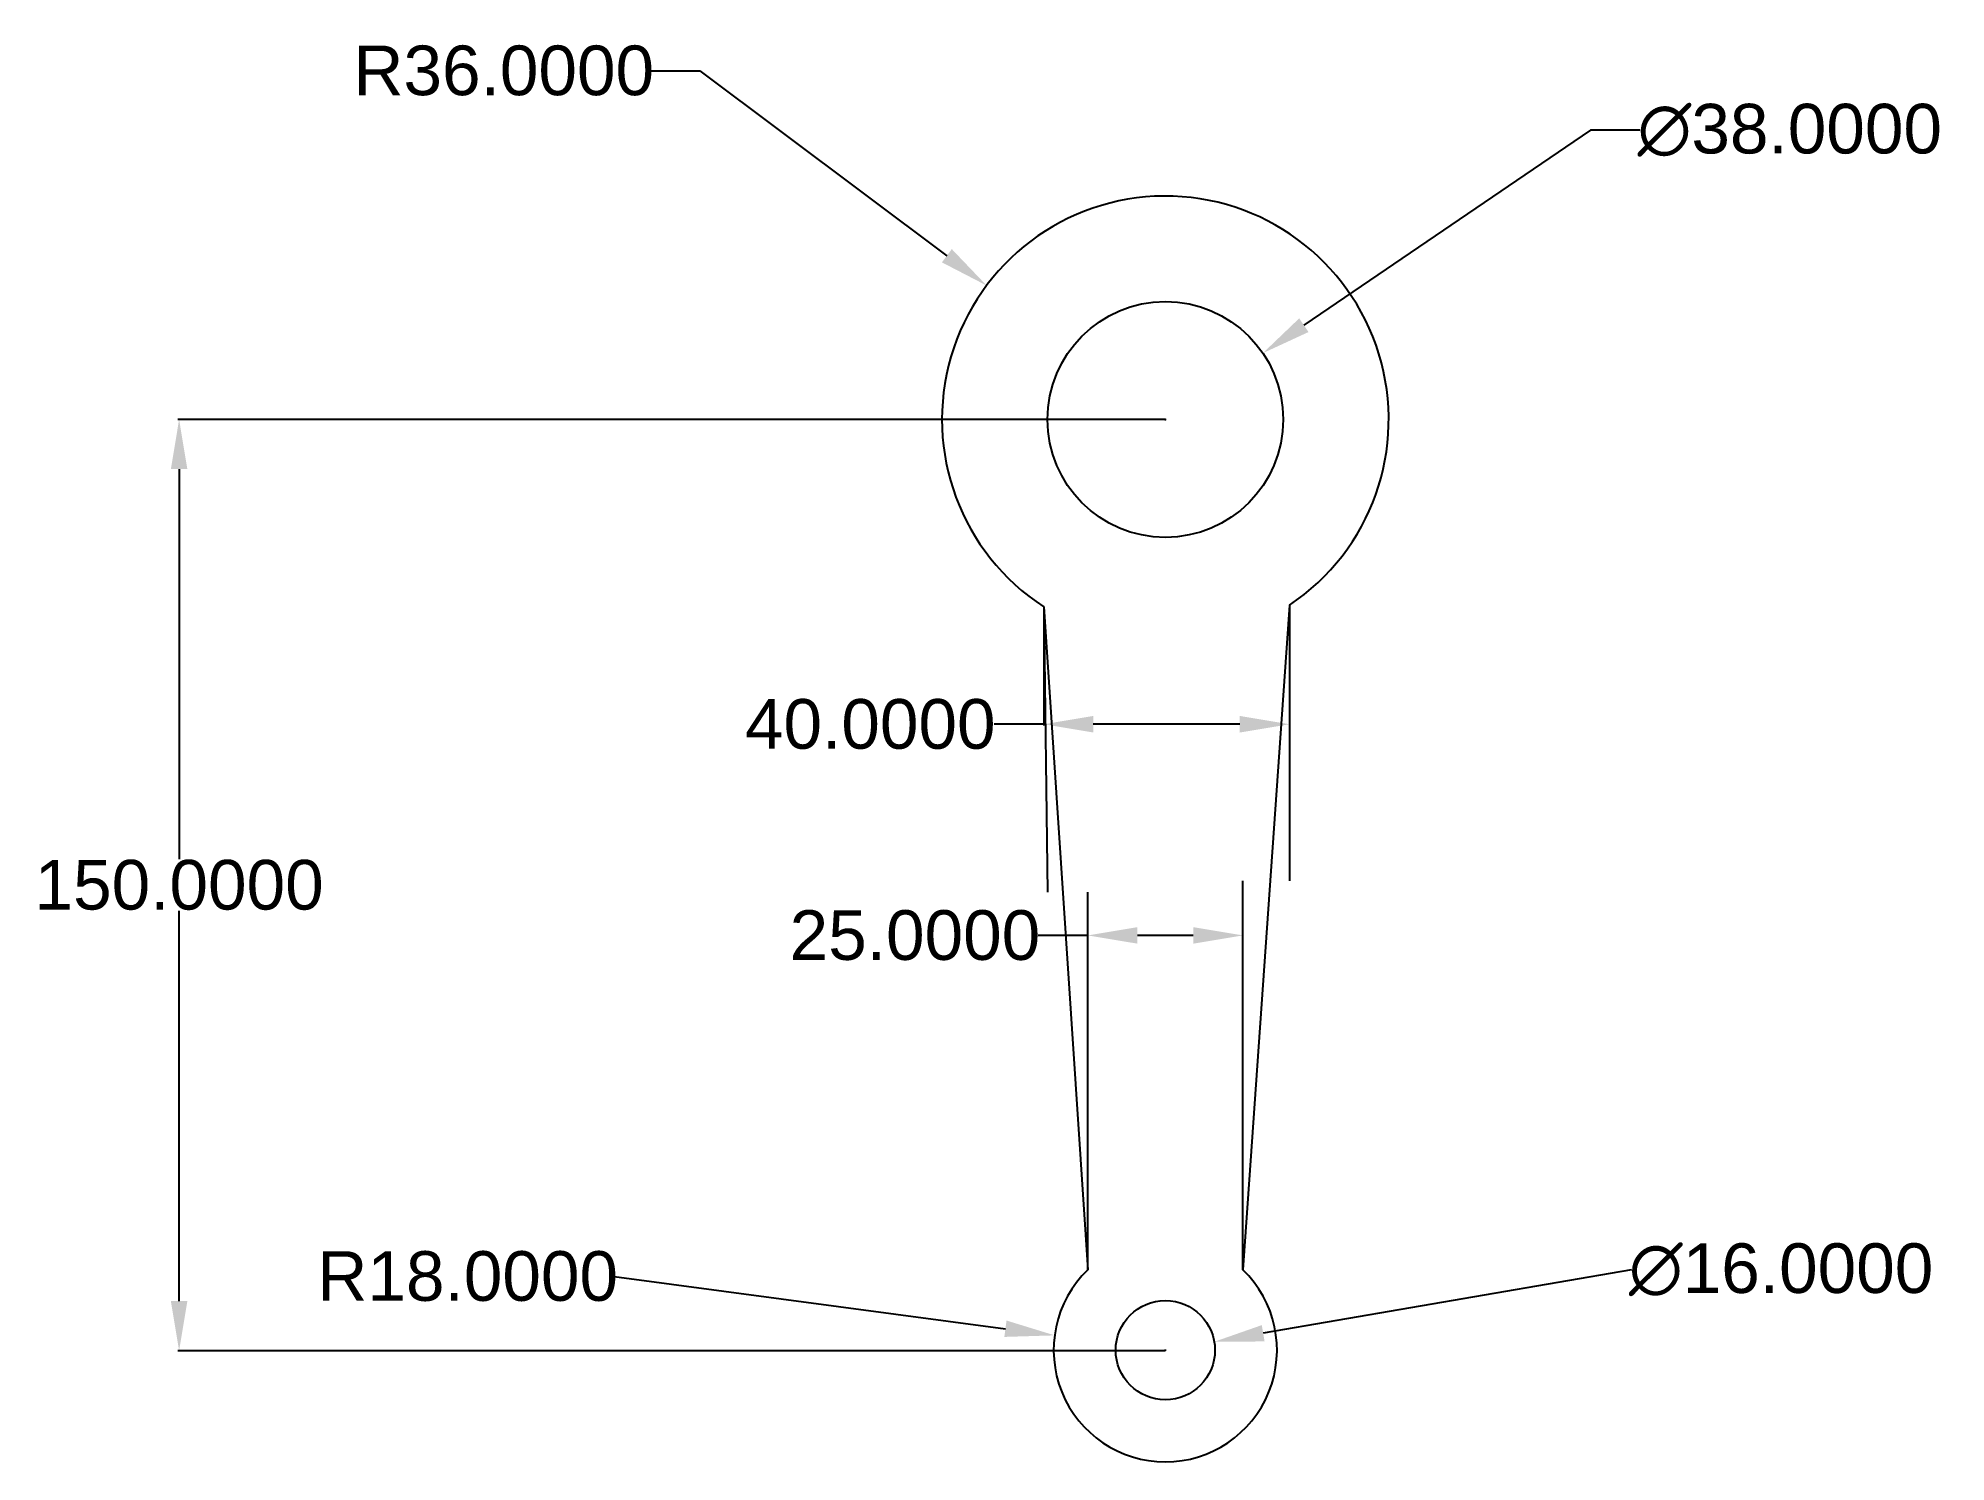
# Model space of a CAD drawing. Header units: millimetres. Extents: x 546 to 854, y 73 to 302.
import ezdxf

# ---------------------------------------------------------------- set-up
doc = ezdxf.new("R2010")
doc.units = ezdxf.units.MM
doc.header["$MEASUREMENT"] = 0
doc.styles.get("Standard").update_dxf_attribs({"font": 'arial.ttf'})
doc.dimstyles.get("Standard").update_dxf_attribs({"dimtxt": 8, "dimasz": 8, "dimexe": 0.18, "dimexo": 0.0625, "dimgap": 0.09, "dimtad": 0, "dimtih": 1, "dimtoh": 1, "dimdec": 4, "dimzin": 0, "dimdsep": 46, "dimtxsty": 'Standard', "dimcen": 0.09, "dimadec": 0, "dimazin": 0, "dimtfac": 1, "dimtdec": 4, "dimtofl": 0, "dimtmove": 0, "dimatfit": 3, "dimfxl": 1, "dimtolj": 1, "dimtzin": 0, "dimarcsym": 0})

# ---------------------------------------------------------------- blocks, each defined once
blk = doc.blocks.new('*D9')
at = {"color": 0, "lineweight": -2, "transparency": 16777216}
for p, q in [((796.41, 287.57), (750.23, 256.15)), ((804.41, 287.57), (796.41, 287.57)), ((727.82, 240.96), (728, 240.96)), ((727.91, 240.87), (727.91, 241.05))]:
    blk.add_line(p, q, dxfattribs=at)
at = {"color": 0, "transparency": 16777216}
blk.add_solid([(749.48, 257.26), (750.98, 255.05), (743.62, 251.65)], dxfattribs=at)
at = {"layer": 'Defpoints', "color": 0, "transparency": 16777216}
for p in [(743.62, 251.65), (712.2, 230.28)]:
    blk.add_point(p, dxfattribs=at)
at = {"color": 0, "transparency": 16777216, "insert": (828.55, 287.57), "char_height": 8, "attachment_point": 5}
blk.add_mtext('\\A1;∅38.0000', dxfattribs=at)
blk = doc.blocks.new('*D10')
at = {"color": 0, "lineweight": -2, "transparency": 16777216}
for p, q in [((644.9, 297.17), (652.9, 297.17)), ((652.9, 297.17), (692.69, 267.35)), ((727.82, 240.96), (728, 240.96)), ((727.91, 240.87), (727.91, 241.05))]:
    blk.add_line(p, q, dxfattribs=at)
at = {"color": 0, "transparency": 16777216}
blk.add_solid([(693.49, 268.42), (691.9, 266.28), (699.1, 262.55)], dxfattribs=at)
at = {"layer": 'Defpoints', "color": 0, "transparency": 16777216}
for p in [(699.1, 262.55), (727.91, 240.96)]:
    blk.add_point(p, dxfattribs=at)
at = {"color": 0, "transparency": 16777216, "insert": (621.28, 297.17), "char_height": 8, "attachment_point": 5}
blk.add_mtext('\\A1;R36.0000', dxfattribs=at)
blk = doc.blocks.new('*D11')
at = {"color": 0, "lineweight": -2, "transparency": 16777216}
for p, q in [((639.09, 102.86), (702.14, 94.42)), ((727.82, 90.96), (728, 90.96)), ((727.91, 90.87), (727.91, 91.05))]:
    blk.add_line(p, q, dxfattribs=at)
at = {"color": 0, "transparency": 16777216}
blk.add_solid([(702.31, 95.74), (701.96, 93.1), (710.07, 93.35)], dxfattribs=at)
at = {"layer": 'Defpoints', "color": 0, "transparency": 16777216}
for p in [(710.07, 93.35), (727.91, 90.96)]:
    blk.add_point(p, dxfattribs=at)
at = {"color": 0, "transparency": 16777216, "insert": (615.47, 102.86), "char_height": 8, "attachment_point": 5}
blk.add_mtext('\\A1;R18.0000', dxfattribs=at)
blk = doc.blocks.new('*D12')
at = {"color": 0, "lineweight": -2, "transparency": 16777216}
for p, q in [((803.01, 103.92), (743.67, 93.68)), ((727.82, 90.96), (728, 90.96)), ((727.91, 90.87), (727.91, 91.05))]:
    blk.add_line(p, q, dxfattribs=at)
at = {"color": 0, "transparency": 16777216}
blk.add_solid([(743.45, 95), (743.9, 92.37), (735.79, 92.32)], dxfattribs=at)
at = {"layer": 'Defpoints', "color": 0, "transparency": 16777216}
for p in [(735.79, 92.32), (720.02, 89.61)]:
    blk.add_point(p, dxfattribs=at)
at = {"color": 0, "transparency": 16777216, "insert": (827.15, 103.92), "char_height": 8, "attachment_point": 5}
blk.add_mtext('\\A1;∅16.0000', dxfattribs=at)
blk = doc.blocks.new('*D16')
at = {"color": 0, "lineweight": -2, "transparency": 16777216}
for p, q in [((715.41, 157.81), (707.41, 157.81)), ((715.41, 103.98), (715.41, 157.99)), ((732.41, 157.81), (723.41, 157.81)), ((740.41, 103.98), (740.41, 157.99))]:
    blk.add_line(p, q, dxfattribs=at)
at = {"color": 0, "transparency": 16777216}
for points in [[(723.41, 159.14), (723.41, 156.48), (715.41, 157.81)], [(732.41, 159.14), (732.41, 156.48), (740.41, 157.81)]]:
    blk.add_solid(points, dxfattribs=at)
at = {"layer": 'Defpoints', "color": 0, "transparency": 16777216}
for p in [(715.41, 157.81), (715.41, 103.92), (740.41, 103.92)]:
    blk.add_point(p, dxfattribs=at)
at = {"color": 0, "transparency": 16777216, "insert": (687.55, 157.81), "char_height": 8, "attachment_point": 5}
blk.add_mtext('\\A1;25.0000', dxfattribs=at)
blk = doc.blocks.new('*D18')
at = {"color": 0, "lineweight": -2, "transparency": 16777216}
for p, q in [((727.93, 240.96), (568.78, 240.96)), ((568.96, 232.96), (568.96, 170.09)), ((568.96, 98.87), (568.96, 161.75)), ((727.84, 90.87), (568.78, 90.87))]:
    blk.add_line(p, q, dxfattribs=at)
at = {"color": 0, "transparency": 16777216}
for points in [[(567.63, 232.96), (570.29, 232.96), (568.96, 240.96)], [(567.63, 98.87), (570.29, 98.87), (568.96, 90.87)]]:
    blk.add_solid(points, dxfattribs=at)
at = {"layer": 'Defpoints', "color": 0, "transparency": 16777216}
for p in [(728, 240.96), (568.96, 90.87), (727.91, 90.87)]:
    blk.add_point(p, dxfattribs=at)
at = {"color": 0, "transparency": 16777216, "insert": (568.96, 165.92), "char_height": 8, "attachment_point": 5}
blk.add_mtext('\\A1;150.0000', dxfattribs=at)
blk = doc.blocks.new('*D19')
at = {"color": 0, "lineweight": -2, "transparency": 16777216}
for p, q in [((708.3, 210.71), (708.3, 191.66)), ((747.91, 210.97), (747.91, 191.66)), ((708.3, 191.84), (700.3, 191.84)), ((739.91, 191.84), (716.3, 191.84))]:
    blk.add_line(p, q, dxfattribs=at)
at = {"color": 0, "transparency": 16777216}
for points in [[(716.3, 193.18), (716.3, 190.51), (708.3, 191.84)], [(739.91, 193.18), (739.91, 190.51), (747.91, 191.84)]]:
    blk.add_solid(points, dxfattribs=at)
at = {"layer": 'Defpoints', "color": 0, "transparency": 16777216}
for p in [(708.3, 210.77), (747.91, 211.03), (708.3, 191.84)]:
    blk.add_point(p, dxfattribs=at)
at = {"color": 0, "transparency": 16777216, "insert": (680.35, 191.84), "char_height": 8, "attachment_point": 5}
blk.add_mtext('\\A1;40.0000', dxfattribs=at)

msp = doc.modelspace()

# ---------------------------------------------------------------- linework, layer by layer
for p, q in [((708.30288, 210.7706), (708.90651, 164.78813)), ((708.30288, 210.7706), (715.40651, 103.91677)), ((747.90651, 211.03168), (740.40651, 103.91677)), ((747.90651, 211.03168), (747.90651, 166.62521)), ((740.40651, 103.91677), (740.40651, 166.62521)), ((715.40651, 103.91677), (715.40651, 164.78813))]:
    msp.add_line(p, q)
for centre, radius in [((727.90651, 240.96494), 19), ((727.90651, 90.96494), 8)]:
    msp.add_circle(centre, radius)
for centre, radius, start, end in [((727.90651, 240.96494), 36, 303.7489886, 237.0064083), ((727.90651, 90.96494), 18, 133.9829631, 46.0170369)]:
    msp.add_arc(centre, radius, start, end)

# ---------------------------------------------------------------- dimensions: what is measured, and where the dimension line sits
for center, mpoint, picture, middle in [((727.90651, 240.96494), (699.09673, 262.5519), '*D10', (621.2819, 297.16689)), ((727.90651, 90.96494), (710.06585, 93.35468), '*D11', (639.08947, 102.86193))]:
    dim = msp.add_radius_dim(center=center, mpoint=mpoint, dimstyle='Standard')
    dim.commit()
    dim.dimension.update_dxf_attribs({"geometry": picture, "text_midpoint": middle, "dimtype": 164})
for p1, p2, picture, middle in [((712.19764, 230.27702), (743.61537, 251.65285), '*D9', (828.54977, 287.57159)), ((720.02287, 89.60543), (735.79014, 92.32444), '*D12', (803.0129, 103.91677))]:
    dim = msp.add_diameter_dim_2p(p1=p1, p2=p2, dimstyle='Standard')
    dim.commit()
    dim.dimension.update_dxf_attribs({"geometry": picture, "text_midpoint": middle, "dimtype": 163})
dim = msp.add_linear_dim(base=(568.96035, 90.87494), p1=(727.99651, 240.96494), p2=(727.90651, 90.87494), angle=90, text='150.0000', dimstyle='Standard')
dim.commit()
dim.dimension.update_dxf_attribs({"geometry": '*D18', "text_midpoint": (568.96035, 165.91994)})
dim = msp.add_linear_dim(base=(708.30288, 191.84355), p1=(747.90651, 211.03168), p2=(708.30288, 210.7706), text='40.0000', dimstyle='Standard')
dim.commit()
dim.dimension.update_dxf_attribs({"geometry": '*D19', "text_midpoint": (680.35203, 191.84355)})
dim = msp.add_linear_dim(base=(715.40651, 157.80904), p1=(740.40651, 103.91677), p2=(715.40651, 103.91677), dimstyle='Standard')
dim.commit()
dim.dimension.update_dxf_attribs({"geometry": '*D16', "text_midpoint": (687.54843, 157.80904)})

doc.saveas('drawing.dxf')
